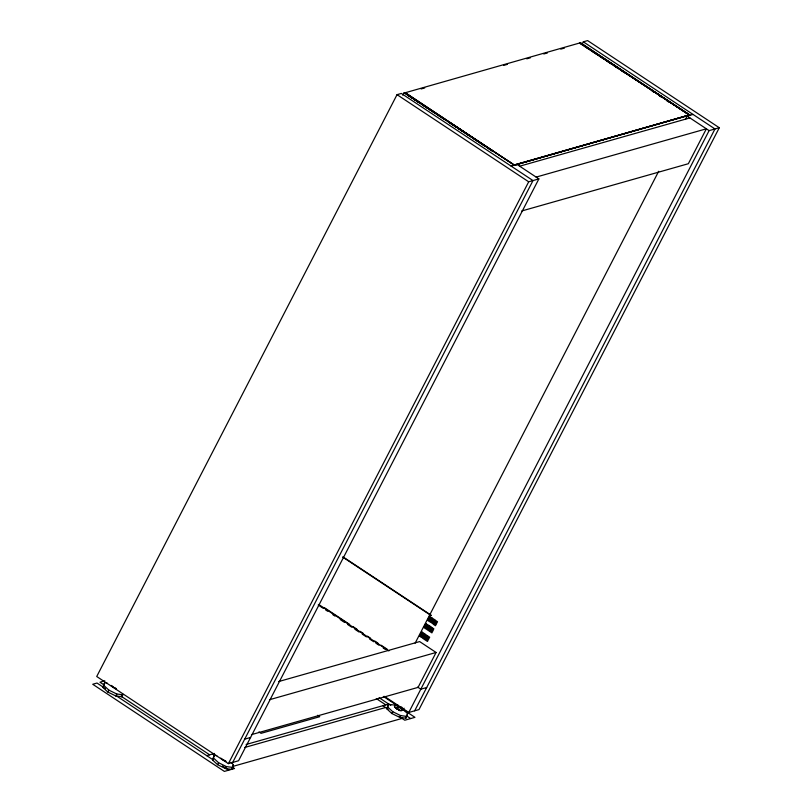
<?xml version="1.0" encoding="UTF-8"?>
<svg xmlns="http://www.w3.org/2000/svg" width="812" height="812" viewBox="0 0 812 812"><rect width="100%" height="100%" fill="white"/><g stroke="black" fill="none" stroke-linecap="round" stroke-linejoin="round"><path stroke-width="1.22" d="M514.24 165.262L689.368 114.989L515.447 164.917M104.616 682.689L103.834 685.44L108.869 690.129L116.766 694.006L122.896 694.788L121.901 696.737L115.761 695.945L107.864 692.068L102.83 687.388L104.616 682.689L107.072 683.004M121.901 696.737L122.683 693.976M230.882 762.306L233.399 764.65L231.613 769.35L225.482 768.558L217.586 764.681L212.551 760.002L214.327 755.302L216.784 755.617M212.551 760.002L214.327 755.302M231.613 769.35L233.399 764.65M402.569 708.957L407.604 713.646L405.898 718.184L399.758 717.392L391.861 713.525L386.827 708.835L388.532 704.298L394.673 705.09M386.827 708.835L388.532 704.298M405.898 718.184L407.604 713.646M232.689 762.417L532.997 180.569L401.341 93.441L397.038 94.659L96.719 676.508L228.385 763.645L238.555 760.753L538.874 178.904L516.929 164.389L511.052 166.054M402.732 95.156L404.234 92.852L514.402 165.11L405.259 92.669L405.32 93.451M102.83 687.388L103.834 685.44M107.864 692.068L108.869 690.129M115.761 695.945L116.766 694.006M582.153 44.071L583.321 41.818L587.624 40.6L719.29 127.738L418.972 709.587L408.791 712.469L384.462 696.371M217.586 764.681L218.58 762.742L213.546 758.053M225.482 768.558L226.477 766.619L232.618 767.401M228.385 763.645L528.693 181.797L538.874 178.904M415.145 643.145L658.684 171.281M685.419 119.476L687.165 116.096L693.042 114.431M391.861 713.525L392.785 711.738L387.75 707.049M396.713 708.846L397.728 706.887L395.444 704.42L394.439 706.379L396.713 708.846L401.016 710.733L403.056 710.155L404.061 708.196M401.016 710.733L402.031 708.774L397.728 706.887M399.758 717.392L400.681 715.605L406.822 716.397M278.567 681.583L419.631 641.582L436.085 652.472L418.068 687.378L251.476 734.637M408.791 712.469L709.109 130.62L719.29 127.738M414.668 710.804L714.976 128.956L583.321 41.818M404.417 92.832L512.565 163.902M580.58 43.594L580.225 42.894L688.292 114.066M514.219 164.927L689.368 114.989L579.88 42.945M403.848 92.994L404.802 92.69M580.519 42.853L579.565 43.158L690.119 115.274L580.519 42.752L404.995 92.812L444.915 119.283M421.113 88.955L424.757 87.909M503.694 65.407L507.338 64.361M526.775 58.829L530.419 57.784M543.776 53.978L547.42 52.942M560.777 49.126L564.421 48.091M515.478 164.785L689.429 115.192L580.154 42.874L580.478 43.513M519.67 166.196L689.906 117.913M536.123 177.097L706.369 128.803L688.353 163.719L521.761 210.968M104.809 680.832L99.957 682.212L104.169 685.003M269.493 699.721L436.085 652.472M244.696 739.143L250.573 737.479M426.676 687.531L420.809 689.195L417.632 687.094M206.735 755.657L214.53 753.445M246.107 744.492L388.715 704.045M244.534 747.527L385.588 707.516M233.024 766.355L402.052 718.417M688.738 115.314L689.398 115.314M401.818 707.191L400.012 706.816M399.677 709.84L396.753 708.257M116.126 688.891L111.092 685.561M225.807 761.473L220.783 758.144M113.995 687.561L116.146 688.505M222.6 759.677L225.827 761.098M392.785 711.738L400.681 715.605M218.58 762.742L226.477 766.619M414.841 99.724L420.129 103.215L414.78 99.724M422.24 104.606L427.528 108.097M429.649 109.488L445.504 119.943M447.625 121.343L493.087 151.316M687.165 116.096L709.109 130.62M405.076 92.72L444.976 119.181M448.122 121.272L493.27 151.215M448.062 121.374L493.229 151.326M397.038 94.659L528.693 181.797M343.121 556.971L431.294 615.303M342.725 557.083L430.898 615.415M324.495 607.741L349.647 624.387M352.794 626.468L356.986 629.239M360.132 631.32L363.268 633.401M367.46 636.182L370.607 638.262M374.799 641.033L377.945 643.114M381.092 645.195L387.385 649.356M318.659 604.443L388.887 650.909M318.192 604.981L323.44 608.452M325.531 609.842L327.632 611.233M332.879 614.694L334.97 616.085M340.218 619.556L344.41 622.327M347.556 624.418L351.748 627.189M354.895 629.27L359.087 632.051M362.233 634.131L366.425 636.902M369.572 638.983L373.764 641.764M375.865 643.155L379.011 645.236M383.203 648.006L385.304 649.397M383.365 696.432L396.012 704.796M403.381 709.678L414.962 717.341L404.792 720.224L398.966 716.367M379.062 697.65L390.805 705.425M406.447 715.778L410.659 718.559M376.291 698.584L385.781 704.877M382.848 705.709L388.075 709.16M317.654 715.281L319.766 716.681L261.058 733.337L258.947 731.937M212.612 753.993L214.693 755.373M232.465 767.127L234.556 768.517L224.376 771.4L92.71 684.262L97.024 683.044L105.448 688.617M121.059 696.178L209.669 754.825M115.974 695.59L213.008 759.809M222.366 766L228.679 770.182M584.691 46.304L588.893 49.085M592.039 51.176L596.252 53.968M599.398 56.058L603.6 58.85M606.757 60.941L610.959 63.722M614.116 65.813L618.318 68.604M621.474 70.695L624.631 72.786M651.955 90.914L654.056 92.304M659.314 95.796L661.415 97.186M666.672 100.668L668.773 102.068M422.138 104.606L427.396 108.087M429.497 109.488L434.755 112.969M436.856 114.36L442.114 117.852M450.518 123.424L455.776 126.916M457.877 128.306L463.134 131.788M465.235 133.188L470.493 136.67M472.594 138.06L477.852 141.552M479.953 142.942L485.2 146.434M487.312 147.825L492.559 151.306M111.396 685.44L112.919 687.084M397.819 705.019L398.134 705.567M401.838 707.749A2.761 0.883 27.3 0 1 398.743 706.795A2.761 0.883 27.3 0 1 397.241 704.958M419.905 635.258L419.469 636.101L421.661 637.562L422.098 636.72L419.905 635.258M420.789 633.533L420.352 634.385L422.555 635.837L422.991 634.994L420.789 633.533M421.702 631.777L421.266 632.629L423.458 634.081L423.894 633.238L421.702 631.777M424.311 626.712L423.874 627.554L426.077 629.006L426.513 628.163L424.311 626.712M425.082 625.22L424.646 626.072L426.848 627.524L427.285 626.681L425.082 625.22M425.914 623.616L425.478 624.469L427.67 625.92L428.107 625.078L425.914 623.616M428.015 619.536L427.589 620.378L429.781 621.83L430.218 620.987L428.015 619.536M428.837 617.942L428.401 618.785L430.604 620.246L431.04 619.394L428.837 617.942M429.639 616.389L429.203 617.232L431.405 618.683L431.842 617.841L429.639 616.389M428.817 625.362L428.381 626.204L430.573 627.666L431.01 626.813L428.817 625.362M430.928 621.271L430.492 622.114L432.684 623.575L433.121 622.723L430.928 621.271M431.679 619.82L431.243 620.662L433.435 622.124L433.872 621.271L431.679 619.82M432.481 618.267L432.045 619.109L434.237 620.561L434.674 619.718L432.481 618.267M422.94 637.318L422.504 638.161L424.706 639.623L425.143 638.77L422.94 637.318M423.854 635.563L423.417 636.405L425.61 637.856L426.046 637.014L423.854 635.563M424.706 633.908L424.27 634.751L426.462 636.202L426.899 635.36L424.706 633.908M427.376 628.732L426.939 629.584L429.132 631.036L429.568 630.193L427.376 628.732M428.137 627.25L427.701 628.092L429.903 629.544L430.34 628.701L428.137 627.25M431.649 627.382L431.213 628.224L433.415 629.676L433.852 628.833L431.649 627.382M433.689 623.423L433.253 624.266L435.455 625.727L435.892 624.885L433.689 623.423M434.491 621.87L434.055 622.713L436.257 624.174L436.694 623.322L434.491 621.87M435.313 620.287L434.877 621.129L437.079 622.581L437.516 621.738L435.313 620.287M425.711 639.156L425.275 639.998L427.477 641.45L427.914 640.607L425.711 639.156M426.625 637.4L426.188 638.242L428.381 639.694L428.817 638.851L426.625 637.4M427.477 635.735L427.041 636.588L429.243 638.039L429.68 637.197L427.477 635.735M430.147 630.569L429.71 631.411L431.903 632.873L432.339 632.02L430.147 630.569M430.908 629.087L430.472 629.929L432.674 631.381L433.111 630.538L430.908 629.087M399.94 710.612L394.906 707.282L399.94 710.612M412.729 98.333L407.441 94.842L412.679 98.333"/></g></svg>
